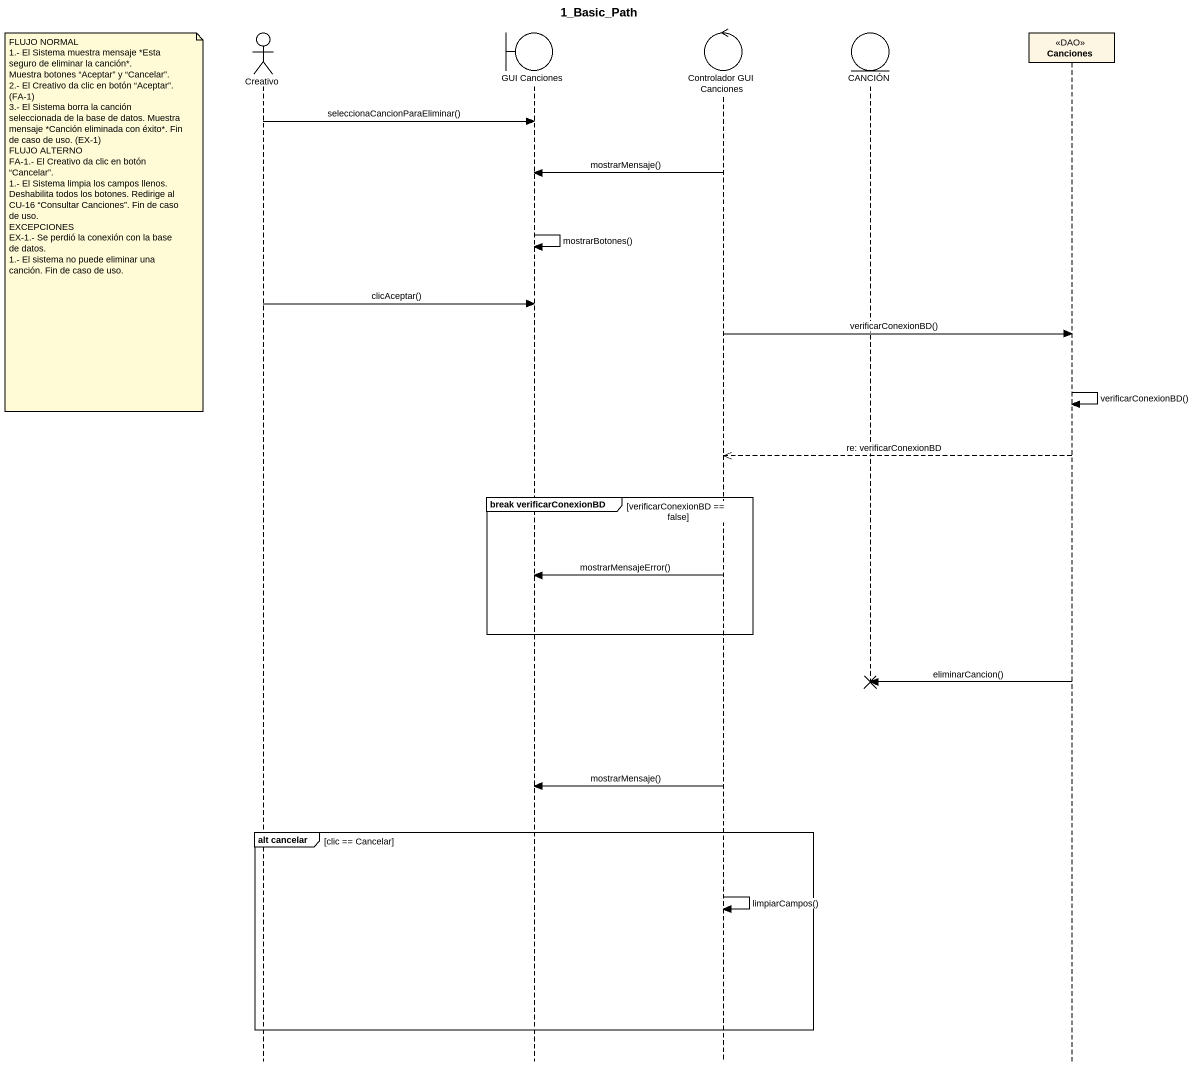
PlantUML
@startuml
title 1_Basic_Path
hide footbox
actor Creativo
boundary "GUI Canciones" as GUI_Canciones
control "Controlador GUI Canciones" as Controlador_GUI_Canciones
entity CANCIÓN
participant Canciones <<DAO>>

Creativo -> GUI_Canciones : seleccionaCancionParaEliminar()
Controlador_GUI_Canciones -> GUI_Canciones : mostrarMensaje()
note left of Creativo
  FLUJO NORMAL
  1.- El Sistema muestra mensaje *Esta seguro de eliminar la canción*.
  Muestra botones “Aceptar” y “Cancelar”.
  2.- El Creativo da clic en botón “Aceptar”. (FA-1)
  3.- El Sistema borra la canción seleccionada de la base de datos. Muestra mensaje *Canción eliminada con éxito*. Fin de caso de uso. (EX-1)
  FLUJO ALTERNO
  FA-1.- El Creativo da clic en botón “Cancelar”.
  1.- El Sistema limpia los campos llenos. Deshabilita todos los botones. Redirige al CU-16 “Consultar Canciones”. Fin de caso de uso.
  EXCEPCIONES
  EX-1.- Se perdió la conexión con la base de datos.
  1.- El sistema no puede eliminar una canción. Fin de caso de uso.
end note
GUI_Canciones -> GUI_Canciones : mostrarBotones()
Creativo -> GUI_Canciones : clicAceptar()
Controlador_GUI_Canciones -> Canciones : verificarConexionBD()
Canciones -> Canciones : verificarConexionBD()
Canciones -->> Controlador_GUI_Canciones : re: verificarConexionBD
group break verificarConexionBD [verificarConexionBD == false]
  Controlador_GUI_Canciones -> GUI_Canciones : mostrarMensajeError()
end
Canciones -> CANCIÓN !! : eliminarCancion()
Controlador_GUI_Canciones -> GUI_Canciones : mostrarMensaje()
group alt cancelar [clic == Cancelar]
  Controlador_GUI_Canciones -> Controlador_GUI_Canciones : limpiarCampos()
end
@enduml
